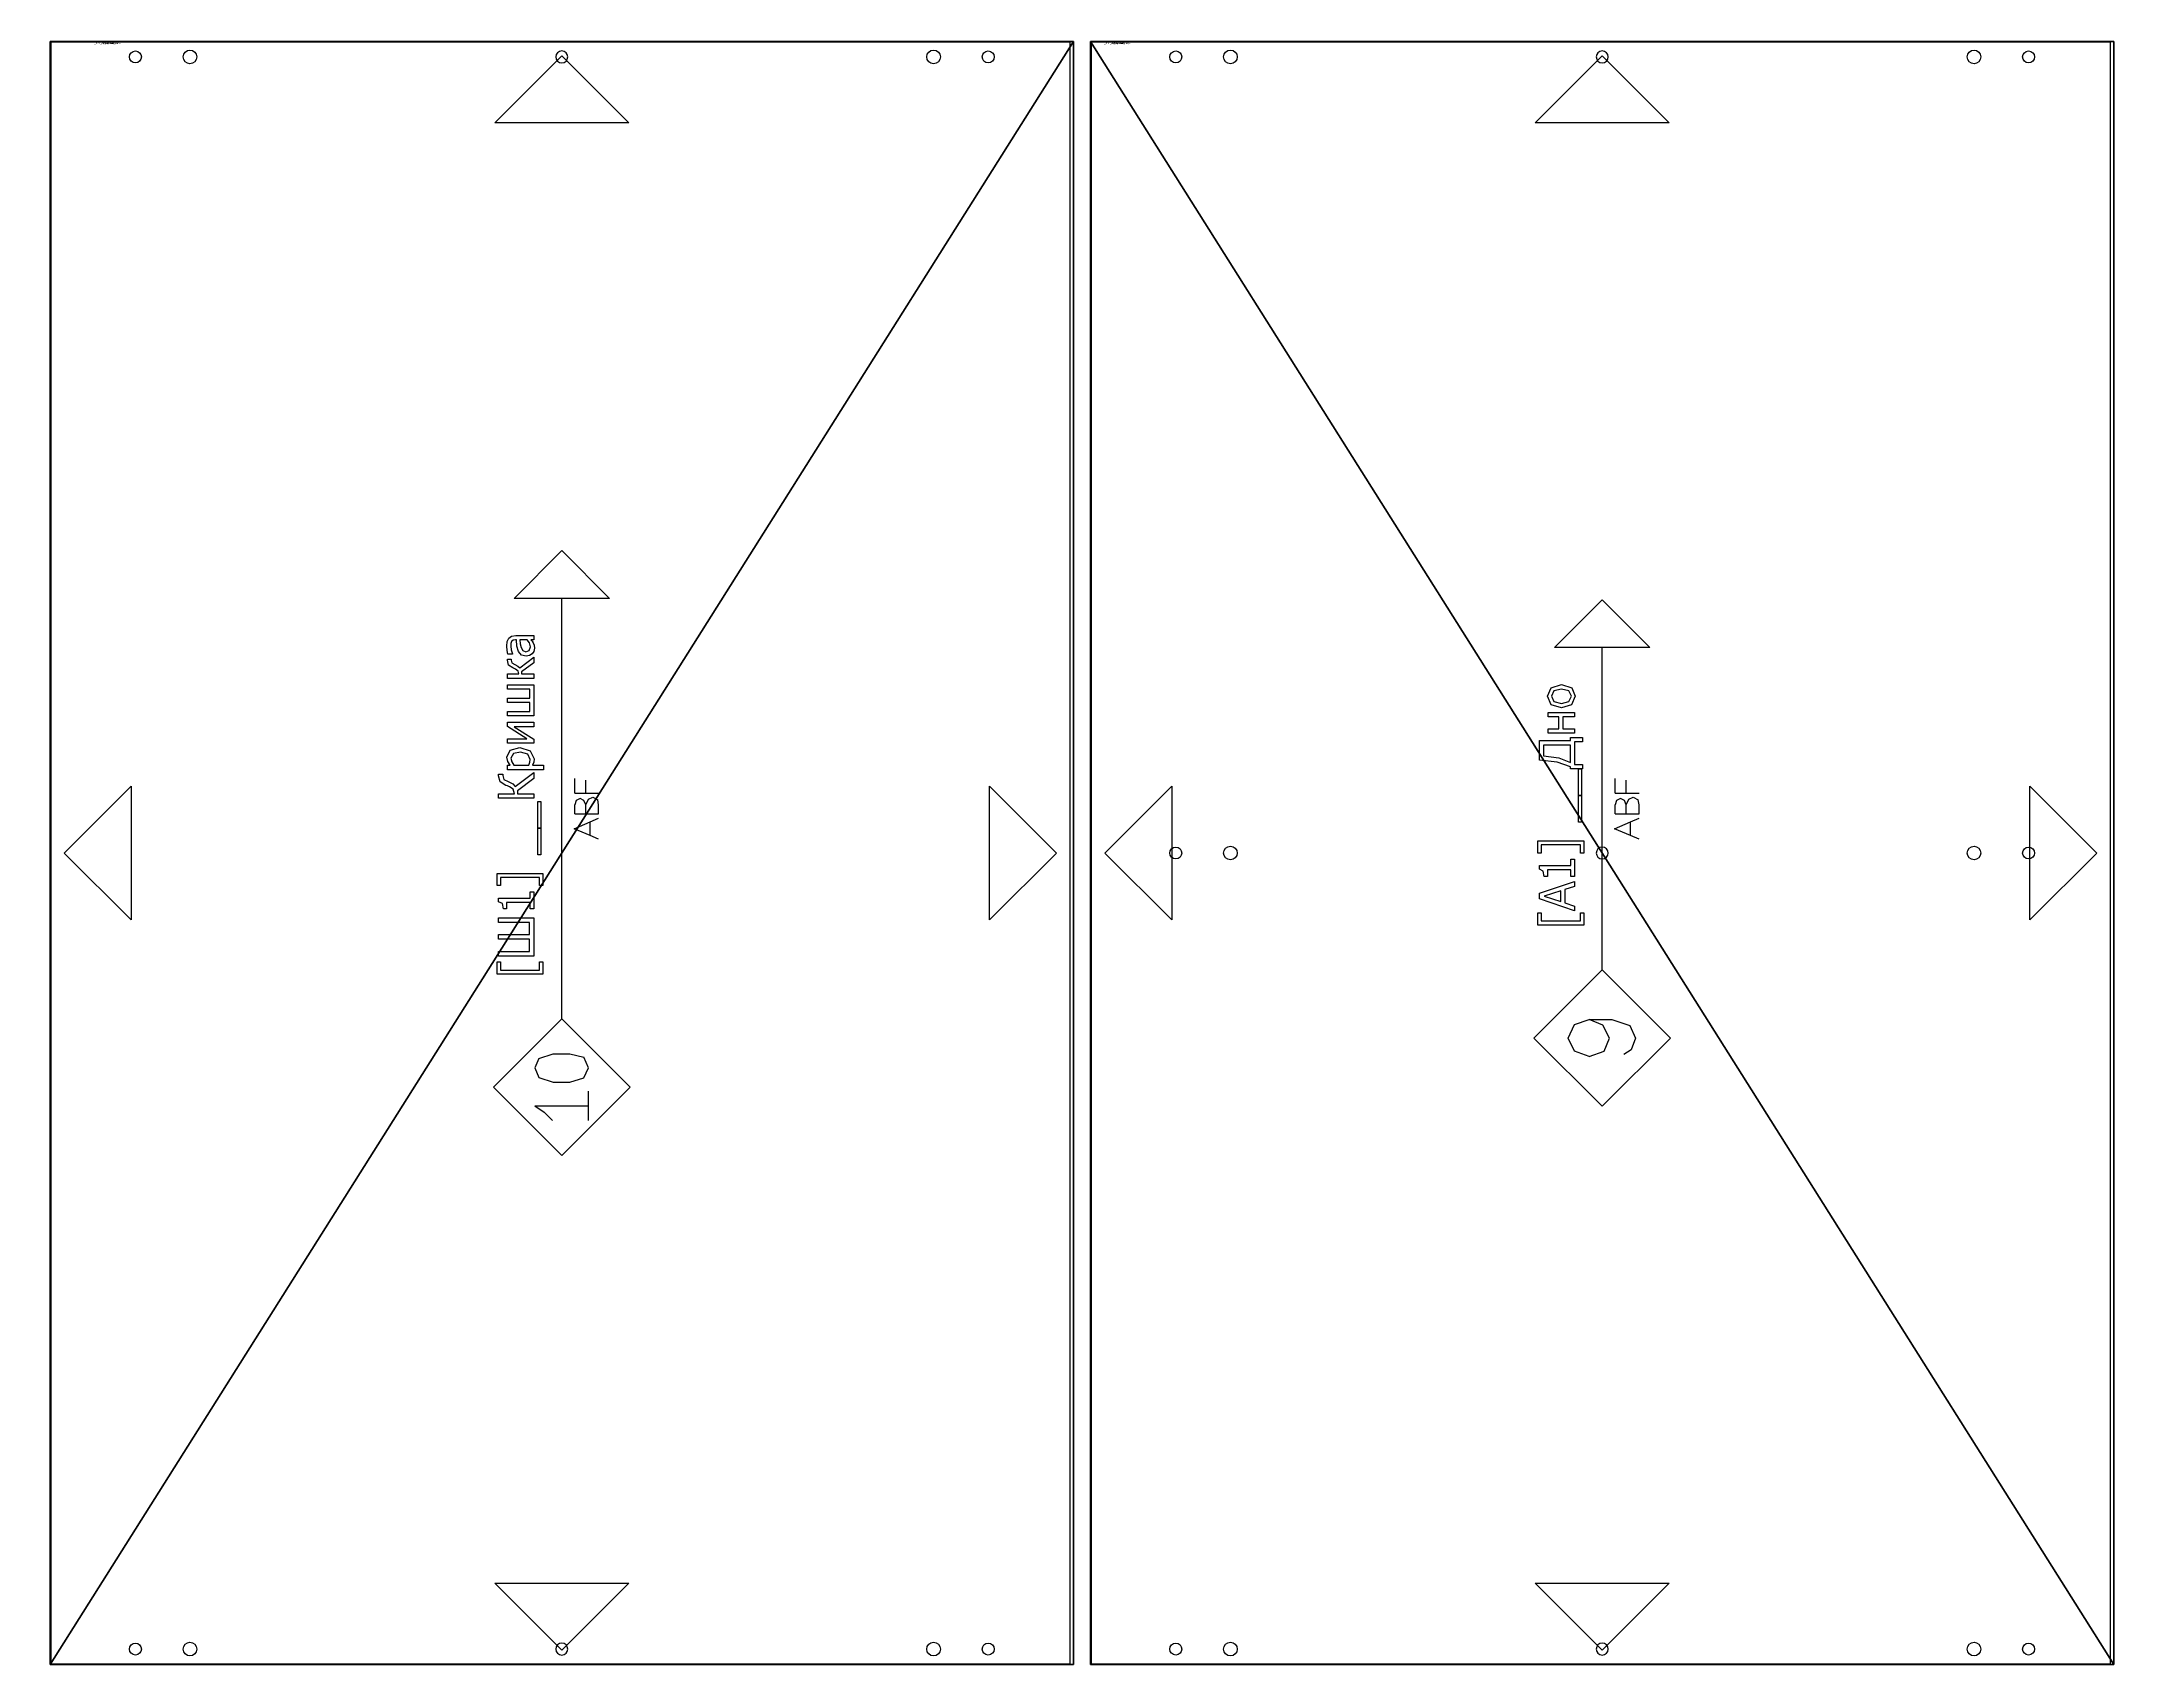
# Model space of a CAD drawing. Header units: millimetres. Extents: x -51759 to 2111, y -2740 to 2097.
# Drawn here: x -11715 to -10495, y 0 to 952 of the extents above; entities that cross this region are included whole.
import ezdxf

# ---------------------------------------------------------------- set-up
doc = ezdxf.new("R2010")
doc.units = ezdxf.units.MM
doc.header["$LTSCALE"] = 25.4
doc.layers.get('0').update_dxf_attribs({"true_color": 0xffffff})
for name, color, linetype, true_color in [('ABF_cuttingLines', 134, 'Continuous', 0x009987), ('ABF_edgeBanding', 252, 'Continuous', 0x777799), ('ABF_Label', 190, 'Continuous', 0x9900ff), ('D7-DEPTHF-$44817', 134, 'Continuous', 0x009987), ('D8-DEPTH12-$38878', 252, 'Continuous', 0x777799)]:
    doc.layers.add(name, color=color, linetype=linetype, true_color=true_color)

# ---------------------------------------------------------------- blocks, each defined once
blk = doc.blocks.new('Group301#1')
at = {"layer": 'D7-DEPTHF-$44817', "color": 0}
blk.add_circle((0, -9), 3.5, dxfattribs=at)
at = {"layer": 'D8-DEPTH12-$38878', "color": 0}
blk.add_circle((-32, -9), 4, dxfattribs=at)
blk = doc.blocks.new('Group305#1')
at = {"layer": 'D7-DEPTHF-$44817', "color": 0}
blk.add_circle((0, -9), 3.5, dxfattribs=at)
at = {"layer": 'D8-DEPTH12-$38878', "color": 0}
blk.add_circle((32, -9), 4, dxfattribs=at)
blk = doc.blocks.new('Group312#1')
at = {"layer": 'D7-DEPTHF-$44817', "color": 0, "extrusion": (0, -4.99939e-16, -1)}
blk.add_circle((0, -9, 18), 3.5, dxfattribs=at)
blk = doc.blocks.new('Group319#1')
at = {"layer": 'D7-DEPTHF-$44817', "color": 0}
blk.add_circle((0, 9), 3.5, dxfattribs=at)
at = {"layer": 'D8-DEPTH12-$38878', "color": 0}
blk.add_circle((-32, 9), 4, dxfattribs=at)
blk = doc.blocks.new('Group323#1')
at = {"layer": 'D7-DEPTHF-$44817', "color": 0}
blk.add_circle((0, 9), 3.5, dxfattribs=at)
at = {"layer": 'D8-DEPTH12-$38878', "color": 0}
blk.add_circle((32, 9), 4, dxfattribs=at)
blk = doc.blocks.new('Group330#1')
at = {"layer": 'D7-DEPTHF-$44817', "color": 0, "extrusion": (0, -4.99939e-16, -1)}
blk.add_circle((0, 9, 18), 3.5, dxfattribs=at)
blk = doc.blocks.new('Group355#1')
at = {"layer": 'D7-DEPTHF-$44817', "color": 0}
blk.add_circle((0, -9), 3.5, dxfattribs=at)
at = {"layer": 'D8-DEPTH12-$38878', "color": 0}
blk.add_circle((-32, -9), 4, dxfattribs=at)
blk = doc.blocks.new('Group359#1')
at = {"layer": 'D7-DEPTHF-$44817', "color": 0}
blk.add_circle((0, -9), 3.5, dxfattribs=at)
at = {"layer": 'D8-DEPTH12-$38878', "color": 0}
blk.add_circle((32, -9), 4, dxfattribs=at)
blk = doc.blocks.new('Group366#1')
at = {"layer": 'D7-DEPTHF-$44817', "color": 0, "extrusion": (0, -4.99939e-16, -1)}
blk.add_circle((0, -9, 18), 3.5, dxfattribs=at)
blk = doc.blocks.new('Group618#1')
at = {"layer": 'ABF_Label', "color": 0}
for p, q in [((-26.85, 6.86), (-26.85, 23.92)), ((-26.85, 23.92), (-22.29, 23.92)), ((-22.29, 23.92), (-22.29, 22.67)), ((-21.52, 10.29), (-17.12, 23.33)), ((-17.12, 23.33), (-14.99, 23.33)), ((-14.99, 23.33), (-10.59, 10.29)), ((-6.72, 21.94), (-6.01, 23.38)), ((-6.01, 23.38), (-4.65, 23.38)), ((-4.65, 23.38), (-4.65, 11.62)), ((-0.03, 22.67), (-0.03, 23.92)), ((-0.03, 23.92), (4.53, 23.92)), ((4.53, 23.92), (4.53, 6.86)), ((33.87, 16.72), (34.57, 23.33)), ((34.57, 23.33), (41.85, 23.33)), ((41.85, 23.33), (41.85, 11.83)), ((-22.29, 22.67), (-25.31, 22.67)), ((-25.31, 22.67), (-25.31, 8.11)), ((-16.1, 21.56), (-18.1, 15.42)), ((-14.08, 15.42), (-16.1, 21.56)), ((-8.7, 21.55), (-6.72, 21.94)), ((-8.7, 20.36), (-8.7, 21.55)), ((-6.33, 20.36), (-8.7, 20.36)), ((-6.33, 11.62), (-6.33, 20.36)), ((3, 22.67), (-0.03, 22.67)), ((3, 8.11), (3, 22.67)), ((32.04, 11.83), (33.87, 16.72)), ((35.41, 16.09), (33.71, 11.83)), ((36.2, 21.83), (35.41, 16.09)), ((40.11, 21.83), (36.2, 21.83)), ((40.11, 11.83), (40.11, 21.83)), ((44.63, 10.29), (44.63, 20.07)), ((44.63, 20.07), (46.27, 20.07)), ((46.27, 20.07), (46.27, 16.12)), ((46.27, 16.12), (50.7, 16.12)), ((50.7, 16.12), (50.7, 20.07)), ((50.7, 20.07), (52.35, 20.07)), ((52.35, 20.07), (52.35, 10.29)), ((54.03, 15.18), (55.24, 18.99)), ((55.24, 18.99), (58.41, 20.35)), ((56.43, 18), (55.73, 15.18)), ((58.41, 18.93), (56.43, 18)), ((58.41, 20.35), (61.58, 18.99)), ((60.38, 18), (58.41, 18.93)), ((61.07, 15.18), (60.38, 18)), ((61.58, 18.99), (62.77, 15.18)), ((-75.84, 4.8), (-73.84, 10.35)), ((-73.84, 10.35), (-68.99, 12.66)), ((-68.99, 12.66), (-63.87, 10.35)), ((-63.87, 10.35), (-62.03, 4.8)), ((-25.31, 8.11), (-22.29, 8.11)), ((-22.29, 8.11), (-22.29, 6.86)), ((-19.77, 10.29), (-21.52, 10.29)), ((-18.59, 13.93), (-19.77, 10.29)), ((-13.6, 13.93), (-18.59, 13.93)), ((-18.1, 15.42), (-14.08, 15.42)), ((-12.42, 10.29), (-13.6, 13.93)), ((-10.59, 10.29), (-12.42, 10.29)), ((-8.7, 10.29), (-8.7, 11.62)), ((-8.7, 11.62), (-6.33, 11.62)), ((-2.34, 10.29), (-8.7, 10.29)), ((-4.65, 11.62), (-2.34, 11.62)), ((-2.34, 11.62), (-2.34, 10.29)), ((-0.03, 6.86), (-0.03, 8.11)), ((-0.03, 8.11), (3, 8.11)), ((11.45, 7.66), (11.45, 8.8)), ((11.45, 8.8), (21.24, 8.8)), ((21.24, 8.8), (21.52, 8.8)), ((21.24, 7.66), (21.24, 8.8)), ((21.24, 8.8), (31.31, 8.8)), ((21.52, 8.8), (21.52, 7.66)), ((31.31, 8.8), (31.31, 7.66)), ((31.33, 7.34), (31.33, 11.83)), ((31.33, 11.83), (32.04, 11.83)), ((41.44, 10.33), (32.98, 10.33)), ((32.98, 10.33), (32.98, 7.34)), ((33.71, 11.83), (40.11, 11.83)), ((41.44, 7.34), (41.44, 10.33)), ((41.85, 11.83), (43.08, 11.83)), ((43.08, 11.83), (43.08, 7.34)), ((46.27, 10.29), (44.63, 10.29)), ((50.7, 14.7), (46.27, 14.7)), ((46.27, 14.7), (46.27, 10.29)), ((50.7, 10.29), (50.7, 14.7)), ((52.35, 10.29), (50.7, 10.29)), ((55.2, 11.41), (54.03, 15.18)), ((58.41, 10.02), (55.2, 11.41)), ((55.73, 15.18), (56.43, 12.39)), ((56.43, 12.39), (58.41, 11.44)), ((58.41, 11.44), (60.38, 12.37)), ((61.58, 11.36), (58.41, 10.02)), ((60.38, 12.37), (61.07, 15.18)), ((62.77, 15.18), (61.58, 11.36)), ((-75.84, 4.8), (-73.78, -0.74)), ((-64.19, -0.2), (-62.03, 4.8)), ((-62.03, 4.8), (-62.03, -3.63)), ((-43.54, 0), (76.56, 0)), ((-22.29, 6.86), (-26.85, 6.86)), ((4.53, 6.86), (-0.03, 6.86)), ((21.24, 7.66), (11.45, 7.66)), ((21.52, 7.66), (21.24, 7.66)), ((31.31, 7.66), (21.24, 7.66)), ((32.98, 7.34), (31.33, 7.34)), ((43.08, 7.34), (41.44, 7.34)), ((-73.78, -0.74), (-68.99, -2.67)), ((-68.99, -2.67), (-64.19, -0.2)), ((-62.03, -3.63), (-64.27, -10.29)), ((6.49, -10.57), (8.95, -4.58)), ((8.95, -4.58), (11.61, -10.57)), ((14.53, -4.88), (17.96, -4.88)), ((14.53, -4.88), (14.53, -8.98)), ((19.51, -5.38), (17.96, -4.88)), ((20.29, -6.84), (19.51, -5.38)), ((19.55, -8.25), (20.29, -6.84)), ((22.27, -4.79), (22.27, -8.97)), ((22.27, -4.79), (27.81, -4.79)), ((-73.28, -10.76), (-75.01, -8.07)), ((-68.99, -12.45), (-73.28, -10.76)), ((-64.27, -10.29), (-68.99, -12.45)), ((5.21, -13.72), (6.49, -10.57)), ((6.49, -10.57), (11.61, -10.57)), ((11.61, -10.57), (13.01, -13.72)), ((14.53, -8.98), (14.53, -13.72)), ((14.53, -8.98), (17.96, -8.98)), ((14.53, -13.72), (17.96, -13.72)), ((17.96, -8.98), (19.55, -8.25)), ((17.96, -8.98), (20.04, -9.9)), ((17.96, -13.72), (19.76, -13.36)), ((20.74, -11.59), (19.76, -13.36)), ((20.04, -9.9), (20.74, -11.59)), ((22.27, -8.97), (27.09, -8.97)), ((22.27, -8.97), (22.27, -13.72))]:
    blk.add_line(p, q, dxfattribs=at)
for points in [[(-43.54, 0, 0), (-68.94, -25.4, 0), (-94.34, 0, 0), (-68.94, 25.4, 0), (-43.54, 0, 0)], [(76.56, 17.78, 0), (94.34, 0, 0), (76.56, -17.78, 0), (76.56, 17.78, 0)]]:
    blk.add_polyline3d(points, close=True, dxfattribs=at)
blk = doc.blocks.new('Group707#1')
at = {"layer": 'ABF_cuttingLines', "color": 0}
blk.add_polyline3d([(-38, -1.1, 0), (-38, 950.1, 0), (-635.6, 950.1, 0), (-635.6, -1.1, 0), (-38, -1.1, 0)], close=True, dxfattribs=at)
blk = doc.blocks.new('Group708#1')
at = {"layer": 'ABF_edgeBanding', "color": 0}
for points in [[(-336, 942.2, 0), (-296.7, 902.9, 0), (-375.3, 902.9, 0), (-336, 942.2, 0)], [(-627.7, 474.5, 0), (-588.4, 513.8, 0), (-588.4, 435.2, 0), (-627.7, 474.5, 0)], [(-45.9, 474.5, 0), (-85.2, 435.2, 0), (-85.2, 513.8, 0), (-45.9, 474.5, 0)], [(-336, 6.8, 0), (-375.3, 46.1, 0), (-296.7, 46.1, 0), (-336, 6.8, 0)]]:
    blk.add_polyline3d(points, close=True, dxfattribs=at)
blk = doc.blocks.new('_____#350')
at = {"color": 0}
for p, q in [((-636, 950.5), (-636, -1.5)), ((-36, 950.5), (-636, 950.5)), ((-36, 950.5, 18), (-636, 950.5, 18)), ((-636, 950.5, 18), (-636, -1.5, 18)), ((-36, 950.5), (-636, 950.5)), ((-636, 950.5), (-636, 950.5, 18)), ((-36, 950.5, 18), (-636, 950.5, 18)), ((-636, 950.5), (-636, -1.5)), ((-636, 950.5, 18), (-636, -1.5, 18)), ((-636, 950.5), (-636, 950.5, 18)), ((-36, -1.5), (-36, 950.5)), ((-36, -1.5, 18), (-36, 950.5, 18)), ((-36, -1.5), (-36, 950.5)), ((-36, 950.5), (-36, 950.5, 18)), ((-36, -1.5, 18), (-36, 950.5, 18)), ((-36, 950.5), (-36, 950.5, 18)), ((-636, -1.5), (-36, -1.5)), ((-636, -1.5, 18), (-36, -1.5, 18)), ((-636, -1.5), (-36, -1.5)), ((-636, -1.5, 18), (-36, -1.5, 18)), ((-636, -1.5), (-636, -1.5, 18)), ((-636, -1.5), (-636, -1.5, 18)), ((-36, -1.5), (-36, -1.5, 18)), ((-36, -1.5), (-36, -1.5, 18))]:
    blk.add_line(p, q, dxfattribs=at)
ref = blk.add_blockref('Group323#1', (-586, 932.5, 18), dxfattribs=at)
ref.add_attrib('Skp_GroupInstanceName', '_ABF_minifixPlasticBase', (0, 0), dxfattribs={"height": 1})
ref = blk.add_blockref('Group330#1', (-336, 932.5, 18), dxfattribs=at)
ref.add_attrib('Skp_GroupInstanceName', '_ABF_screwInside', (0, 0), dxfattribs={"height": 1})
ref = blk.add_blockref('Group319#1', (-86, 932.5, 18), dxfattribs=at)
ref.add_attrib('Skp_GroupInstanceName', '_ABF_minifixPlasticBase', (0, 0), dxfattribs={"height": 1})
ref = blk.add_blockref('Group359#1', (-586, 483.5, 18), dxfattribs=at)
ref.add_attrib('Skp_GroupInstanceName', '_ABF_minifixPlasticBase', (0, 0), dxfattribs={"height": 1})
ref = blk.add_blockref('Group366#1', (-336, 483.5, 18), dxfattribs=at)
ref.add_attrib('Skp_GroupInstanceName', '_ABF_screwInside', (0, 0), dxfattribs={"height": 1})
ref = blk.add_blockref('Group355#1', (-86, 483.5, 18), dxfattribs=at)
ref.add_attrib('Skp_GroupInstanceName', '_ABF_minifixPlasticBase', (0, 0), dxfattribs={"height": 1})
ref = blk.add_blockref('Group305#1', (-586, 16.5, 18), dxfattribs=at)
ref.add_attrib('Skp_GroupInstanceName', '_ABF_minifixPlasticBase', (0, 0), dxfattribs={"height": 1})
ref = blk.add_blockref('Group312#1', (-336, 16.5, 18), dxfattribs=at)
ref.add_attrib('Skp_GroupInstanceName', '_ABF_screwInside', (0, 0), dxfattribs={"height": 1})
ref = blk.add_blockref('Group301#1', (-86, 16.5, 18), dxfattribs=at)
ref.add_attrib('Skp_GroupInstanceName', '_ABF_minifixPlasticBase', (0, 0), dxfattribs={"height": 1})
at = {"layer": 'ABF_cuttingLines', "color": 0}
ref = blk.add_blockref('Group707#1', (0, 0, 18), dxfattribs=at)
ref.add_attrib('Skp_GroupInstanceName', '_ABF_cuttingLines', (0, 0), dxfattribs={"layer": '0', "height": 1})
at = {"layer": 'ABF_edgeBanding', "color": 0}
ref = blk.add_blockref('Group708#1', (0, 0, 18), dxfattribs=at)
ref.add_attrib('Skp_GroupInstanceName', '_ABF_edgeBanding', (0, 0), dxfattribs={"layer": '0', "height": 1})
at = {"layer": 'ABF_Label', "color": 0}
ref = blk.add_blockref('Group618#1', (-336, 474.5, 18), dxfattribs=dict(at, xscale=1.574803149606299, yscale=1.574803149606299, rotation=90))
ref.add_attrib('Skp_GroupInstanceName', '_ABF_Label', (0, 0), dxfattribs={"layer": '0', "height": 1})
at = {"color": 0}
mesh = blk.add_polyface(dxfattribs=at)
corners = [(-636, 950.5), (-36, -1.5), (-636, -1.5), (-36, 950.5)]
mesh.append_faces([[corners[k] for k in face] for face in [(0, 1, 2), (1, 0, 3)]], dxfattribs={"vtx0": -1, "color": 0})
at = {"color": 7, "true_color": 0xffffff}
mesh = blk.add_polyface(dxfattribs=at)
corners = [(-36, -1.5, 18), (-636, 950.5, 18), (-636, -1.5, 18), (-36, 950.5, 18)]
mesh.append_faces([[corners[k] for k in face] for face in [(0, 1, 2), (1, 0, 3)]], dxfattribs={"vtx0": -1, "color": 7})
at = {"color": 0}
mesh = blk.add_polyface(dxfattribs=at)
corners = [(-636, 950.5, 18), (-36, 950.5), (-636, 950.5), (-36, 950.5, 18)]
mesh.append_faces([[corners[k] for k in face] for face in [(0, 1, 2), (1, 0, 3)]], dxfattribs={"vtx0": -1, "color": 0})
mesh = blk.add_polyface(dxfattribs=at)
corners = [(-636, 950.5, 18), (-636, -1.5), (-636, -1.5, 18), (-636, 950.5)]
mesh.append_faces([[corners[k] for k in face] for face in [(0, 1, 2), (1, 0, 3)]], dxfattribs={"vtx0": -1, "color": 0})
mesh = blk.add_polyface(dxfattribs=at)
corners = [(-36, 950.5), (-36, -1.5, 18), (-36, -1.5), (-36, 950.5, 18)]
mesh.append_faces([[corners[k] for k in face] for face in [(0, 1, 2), (1, 0, 3)]], dxfattribs={"vtx0": -1, "color": 0})
mesh = blk.add_polyface(dxfattribs=at)
corners = [(-36, -1.5, 18), (-636, -1.5), (-36, -1.5), (-636, -1.5, 18)]
mesh.append_faces([[corners[k] for k in face] for face in [(0, 1, 2), (1, 0, 3)]], dxfattribs={"vtx0": -1, "color": 0})
blk = doc.blocks.new('Group509#1')
at = {"layer": 'D7-DEPTHF-$44817', "color": 0}
blk.add_circle((-9, 0), 3.5, dxfattribs=at)
at = {"layer": 'D8-DEPTH12-$38878', "color": 0}
blk.add_circle((-9, -32), 4, dxfattribs=at)
blk = doc.blocks.new('Group513#1')
at = {"layer": 'D7-DEPTHF-$44817', "color": 0}
blk.add_circle((-9, 0), 3.5, dxfattribs=at)
at = {"layer": 'D8-DEPTH12-$38878', "color": 0}
blk.add_circle((-9, 32), 4, dxfattribs=at)
blk = doc.blocks.new('Group545#1')
at = {"layer": 'D7-DEPTHF-$44817', "color": 0}
blk.add_circle((-9, 0), 3.5, dxfattribs=at)
at = {"layer": 'D8-DEPTH12-$38878', "color": 0}
blk.add_circle((-9, -32), 4, dxfattribs=at)
blk = doc.blocks.new('Group549#1')
at = {"layer": 'D7-DEPTHF-$44817', "color": 0}
blk.add_circle((-9, 0), 3.5, dxfattribs=at)
at = {"layer": 'D8-DEPTH12-$38878', "color": 0}
blk.add_circle((-9, 32), 4, dxfattribs=at)
blk = doc.blocks.new('Group556#1')
at = {"layer": 'D7-DEPTHF-$44817', "color": 0, "extrusion": (5.39341e-16, -1.50398e-16, -1)}
blk.add_circle((9, 0, 18), 3.5, dxfattribs=at)
blk = doc.blocks.new('Group410#1')
at = {"layer": 'D7-DEPTHF-$44817', "color": 0, "extrusion": (5.39341e-16, -1.50398e-16, -1)}
blk.add_circle((9, 0, 18), 3.5, dxfattribs=at)
blk = doc.blocks.new('Group621#1')
at = {"layer": 'ABF_Label', "color": 0}
for p, q in [((-45.14, 7.03), (-45.14, 24.09)), ((-45.14, 24.09), (-40.58, 24.09)), ((-40.58, 24.09), (-40.58, 22.84)), ((-38.4, 10.47), (-38.4, 23.51)), ((-38.4, 23.51), (-36.67, 23.51)), ((-36.67, 23.51), (-36.67, 11.97)), ((-32.13, 11.97), (-32.13, 23.51)), ((-32.13, 23.51), (-30.4, 23.51)), ((-30.4, 23.51), (-30.4, 11.97)), ((-25.86, 11.97), (-25.86, 23.51)), ((-25.86, 23.51), (-24.13, 23.51)), ((-24.13, 23.51), (-24.13, 10.47)), ((-18.85, 22.11), (-18.13, 23.55)), ((-18.13, 23.55), (-16.78, 23.55)), ((-16.78, 23.55), (-16.78, 11.8)), ((-12.15, 22.84), (-12.15, 24.09)), ((-12.15, 24.09), (-7.6, 24.09)), ((-7.6, 24.09), (-7.6, 7.03)), ((20.37, 10.47), (20.37, 23.51)), ((20.37, 23.51), (22.1, 23.51)), ((22.1, 23.51), (22.1, 17.63)), ((26.53, 22.94), (28.79, 23.51)), ((28.79, 23.51), (29.33, 23.51)), ((29.33, 23.51), (29.33, 21.96)), ((-40.58, 22.84), (-43.6, 22.84)), ((-43.6, 22.84), (-43.6, 8.29)), ((-20.82, 21.73), (-18.85, 22.11)), ((-20.82, 20.54), (-20.82, 21.73)), ((-18.46, 20.54), (-20.82, 20.54)), ((-18.46, 11.8), (-18.46, 20.54)), ((-9.13, 22.84), (-12.15, 22.84)), ((-9.13, 8.29), (-9.13, 22.84)), ((22.1, 17.63), (23.73, 18.15)), ((23.2, 16.44), (22.1, 16.44)), ((22.1, 16.44), (22.1, 10.47)), ((27.8, 10.47), (23.2, 16.44)), ((23.73, 18.15), (24.7, 19.53)), ((24.7, 19.53), (24.99, 20.28)), ((25.8, 18.27), (24.72, 17.32)), ((24.72, 17.32), (30.01, 10.47)), ((24.99, 20.28), (25.19, 20.88)), ((25.19, 20.88), (26.53, 22.94)), ((26.6, 19.97), (25.8, 18.27)), ((27.39, 21.54), (26.6, 19.97)), ((28.89, 21.96), (27.39, 21.54)), ((29.33, 21.96), (28.89, 21.96)), ((31.04, 6.86), (31.04, 20.25)), ((31.04, 20.25), (32.69, 20.25)), ((32.69, 20.25), (32.69, 19.23)), ((32.69, 19.23), (34.05, 20.15)), ((33.93, 18.64), (32.69, 17.84)), ((32.69, 17.84), (32.69, 12.3)), ((35.28, 18.95), (33.93, 18.64)), ((34.05, 20.15), (35.69, 20.52)), ((37.02, 18.03), (35.28, 18.95)), ((35.69, 20.52), (38.31, 19.19)), ((37.55, 15.43), (37.02, 18.03)), ((39.25, 15.62), (38.08, 11.72)), ((38.31, 19.19), (39.25, 15.62)), ((40.96, 10.47), (40.96, 20.25)), ((40.96, 20.25), (42.59, 20.25)), ((47.06, 17.76), (42.45, 10.47)), ((42.59, 20.25), (42.59, 13.07)), ((42.59, 13.07), (47.14, 20.25)), ((47.06, 10.47), (47.06, 17.76)), ((47.14, 20.25), (48.68, 20.25)), ((48.68, 20.25), (48.68, 10.47)), ((51.07, 10.47), (51.07, 20.25)), ((51.07, 20.25), (52.71, 20.25)), ((52.71, 20.25), (52.71, 11.86)), ((56.03, 11.86), (56.03, 20.25)), ((56.03, 20.25), (57.68, 20.25)), ((57.68, 20.25), (57.68, 11.86)), ((61, 11.86), (61, 20.25)), ((61, 20.25), (62.65, 20.25)), ((62.65, 20.25), (62.65, 10.47)), ((65.03, 10.47), (65.03, 20.25)), ((65.03, 20.25), (66.68, 20.25)), ((66.68, 20.25), (66.68, 15.99)), ((66.68, 15.99), (67.77, 16.26)), ((67.77, 16.26), (68.53, 17.26)), ((68.53, 17.26), (68.75, 17.77)), ((68.75, 17.77), (68.93, 18.28)), ((69.65, 16.32), (68.92, 15.67)), ((68.92, 15.67), (72.9, 10.47)), ((68.93, 18.28), (70, 19.8)), ((70.23, 17.51), (69.65, 16.32)), ((70, 19.8), (71.78, 20.25)), ((70.81, 18.55), (70.23, 17.51)), ((71.85, 18.83), (70.81, 18.55)), ((71.78, 20.25), (72.23, 20.25)), ((72.23, 18.83), (71.85, 18.83)), ((72.23, 20.25), (72.23, 18.83)), ((73.71, 15.03), (75.07, 16.17)), ((74.08, 20.04), (75.38, 20.33)), ((74.08, 18.37), (74.08, 20.04)), ((74.17, 18.37), (74.08, 18.37)), ((75.71, 18.86), (74.17, 18.37)), ((75.07, 16.17), (77.01, 16.69)), ((75.38, 20.33), (77.06, 20.49)), ((77.05, 19.03), (75.71, 18.86)), ((77.01, 16.69), (79.43, 16.9)), ((77.99, 18.97), (77.05, 19.03)), ((77.06, 20.49), (78.76, 20.33)), ((79.43, 15.59), (77.94, 15.45)), ((78.76, 18.7), (77.99, 18.97)), ((78.76, 20.33), (80.01, 19.76)), ((79.25, 18.15), (78.76, 18.7)), ((79.43, 17.22), (79.25, 18.15)), ((79.43, 16.9), (79.43, 17.22)), ((79.43, 12.88), (79.43, 15.59)), ((80.01, 19.76), (80.8, 18.72)), ((80.8, 18.72), (81.07, 17.16)), ((81.07, 17.16), (81.07, 10.47)), ((-94.2, 10.06), (-96.52, 6.56)), ((-94.2, 10.06), (-94.2, -9.89)), ((-83.64, 8.56), (-85.41, 3.21)), ((-80.09, 10.06), (-83.64, 8.56)), ((-76.55, 8.56), (-80.09, 10.06)), ((-76.55, 8.56), (-74.79, 3.21)), ((-43.6, 8.29), (-40.58, 8.29)), ((-40.58, 8.29), (-40.58, 7.03)), ((-24.13, 10.47), (-38.4, 10.47)), ((-36.67, 11.97), (-32.13, 11.97)), ((-30.4, 11.97), (-25.86, 11.97)), ((-20.82, 10.47), (-20.82, 11.8)), ((-20.82, 11.8), (-18.46, 11.8)), ((-14.46, 10.47), (-20.82, 10.47)), ((-16.78, 11.8), (-14.46, 11.8)), ((-14.46, 11.8), (-14.46, 10.47)), ((-12.15, 7.03), (-12.15, 8.29)), ((-12.15, 8.29), (-9.13, 8.29)), ((-0.68, 7.84), (-0.68, 8.98)), ((-0.68, 8.98), (9.11, 8.98)), ((9.11, 7.84), (-0.68, 7.84)), ((9.11, 8.98), (9.39, 8.98)), ((9.11, 7.84), (9.11, 8.98)), ((9.11, 8.98), (19.19, 8.98)), ((9.39, 7.84), (9.11, 7.84)), ((19.19, 7.84), (9.11, 7.84)), ((9.39, 8.98), (9.39, 7.84)), ((19.19, 8.98), (19.19, 7.84)), ((22.1, 10.47), (20.37, 10.47)), ((30.01, 10.47), (27.8, 10.47)), ((32.69, 12.3), (33.8, 11.87)), ((33.84, 10.44), (32.69, 10.96)), ((32.69, 10.96), (32.69, 6.86)), ((33.8, 11.87), (34.85, 11.75)), ((35.13, 10.27), (33.84, 10.44)), ((34.85, 11.75), (36.84, 12.69)), ((38.08, 11.72), (35.13, 10.27)), ((36.84, 12.69), (37.55, 15.43)), ((42.45, 10.47), (40.96, 10.47)), ((48.68, 10.47), (47.06, 10.47)), ((62.65, 10.47), (51.07, 10.47)), ((52.71, 11.86), (56.03, 11.86)), ((57.68, 11.86), (61, 11.86)), ((66.68, 10.47), (65.03, 10.47)), ((67.5, 14.98), (66.68, 14.98)), ((66.68, 14.98), (66.68, 10.47)), ((70.85, 10.47), (67.5, 14.98)), ((72.9, 10.47), (70.85, 10.47)), ((73.28, 13.3), (73.71, 15.03)), ((73.52, 12.06), (73.28, 13.3)), ((74.15, 11.06), (73.52, 12.06)), ((75.1, 10.42), (74.15, 11.06)), ((75.41, 14.57), (74.98, 13.41)), ((74.98, 13.41), (75.45, 12.14)), ((76.25, 10.2), (75.1, 10.42)), ((76.49, 15.19), (75.41, 14.57)), ((75.45, 12.14), (76.84, 11.71)), ((77.39, 10.32), (76.25, 10.2)), ((77.94, 15.45), (76.49, 15.19)), ((76.84, 11.71), (78.25, 12.05)), ((78.24, 10.67), (77.39, 10.32)), ((78.89, 11.09), (78.24, 10.67)), ((78.25, 12.05), (79.43, 12.88)), ((79.43, 11.51), (78.89, 11.09)), ((79.43, 10.47), (79.43, 11.51)), ((81.07, 10.47), (79.43, 10.47)), ((-96.52, 6.56), (-99.68, 3.5)), ((-85.41, 3.21), (-85.41, -3.01)), ((-74.79, 3.21), (-74.79, -3.01)), ((-61.83, 0), (94.85, 0)), ((-40.58, 7.03), (-45.14, 7.03)), ((-7.6, 7.03), (-12.15, 7.03)), ((32.69, 6.86), (31.04, 6.86)), ((-85.41, -3.01), (-83.79, -8.26)), ((-74.79, -3.01), (-76.11, -8.25)), ((6.49, -10.57), (8.95, -4.58)), ((8.95, -4.58), (11.61, -10.57)), ((14.53, -4.88), (17.96, -4.88)), ((14.53, -4.88), (14.53, -8.98)), ((19.51, -5.38), (17.96, -4.88)), ((20.29, -6.84), (19.51, -5.38)), ((19.55, -8.25), (20.29, -6.84)), ((22.27, -4.79), (22.27, -8.97)), ((22.27, -4.79), (27.81, -4.79)), ((-99.68, -9.89), (-94.2, -9.89)), ((-94.2, -9.89), (-88.7, -9.89)), ((-83.79, -8.26), (-80.05, -9.89)), ((-80.05, -9.89), (-76.11, -8.25)), ((5.21, -13.72), (6.49, -10.57)), ((6.49, -10.57), (11.61, -10.57)), ((11.61, -10.57), (13.01, -13.72)), ((14.53, -8.98), (14.53, -13.72)), ((14.53, -8.98), (17.96, -8.98)), ((14.53, -13.72), (17.96, -13.72)), ((17.96, -8.98), (19.55, -8.25)), ((17.96, -8.98), (20.04, -9.9)), ((17.96, -13.72), (19.76, -13.36)), ((20.74, -11.59), (19.76, -13.36)), ((20.04, -9.9), (20.74, -11.59)), ((22.27, -8.97), (27.09, -8.97)), ((22.27, -8.97), (22.27, -13.72))]:
    blk.add_line(p, q, dxfattribs=at)
for points in [[(-61.83, 0, 0), (-87.23, -25.4, 0), (-112.63, 0, 0), (-87.23, 25.4, 0), (-61.83, 0, 0)], [(94.85, 17.78, 0), (112.63, 0, 0), (94.85, -17.78, 0), (94.85, 17.78, 0)]]:
    blk.add_polyline3d(points, close=True, dxfattribs=at)
blk = doc.blocks.new('Group709#1')
at = {"layer": 'ABF_cuttingLines', "color": 0}
blk.add_polyline3d([(-617.6, -950.1, 0), (-20, -950.1, 0), (-20, 1.1, 0), (-617.6, 1.1, 0), (-617.6, -950.1, 0)], close=True, dxfattribs=at)
blk = doc.blocks.new('Group710#1')
at = {"layer": 'ABF_edgeBanding', "color": 0}
for points in [[(-318, -6.8, 0), (-278.7, -46.1, 0), (-357.3, -46.1, 0), (-318, -6.8, 0)], [(-609.7, -474.5, 0), (-570.4, -435.2, 0), (-570.4, -513.8, 0), (-609.7, -474.5, 0)], [(-27.9, -474.5, 0), (-67.2, -513.8, 0), (-67.2, -435.2, 0), (-27.9, -474.5, 0)], [(-318, -942.2, 0), (-357.3, -902.9, 0), (-278.7, -902.9, 0), (-318, -942.2, 0)]]:
    blk.add_polyline3d(points, close=True, dxfattribs=at)
blk = doc.blocks.new('___#17')
at = {"color": 0}
for p, q in [((-618, 1.5), (-618, -950.5)), ((-18, 1.5), (-618, 1.5)), ((-618, 1.5, 18), (-618, -950.5, 18)), ((-18, 1.5, 18), (-618, 1.5, 18)), ((-618, 1.5), (-618, -950.5)), ((-618, 1.5, 18), (-618, -950.5, 18)), ((-618, 1.5), (-618, 1.5, 18)), ((-18, 1.5), (-618, 1.5)), ((-618, 1.5), (-618, 1.5, 18)), ((-18, 1.5, 18), (-618, 1.5, 18)), ((-18, -950.5), (-18, 1.5)), ((-18, -950.5, 18), (-18, 1.5, 18)), ((-18, -950.5), (-18, 1.5)), ((-18, 1.5), (-18, 1.5, 18)), ((-18, -950.5, 18), (-18, 1.5, 18)), ((-18, 1.5), (-18, 1.5, 18)), ((-618, -950.5), (-18, -950.5)), ((-618, -950.5, 18), (-18, -950.5, 18)), ((-618, -950.5), (-618, -950.5, 18)), ((-618, -950.5), (-18, -950.5)), ((-618, -950.5, 18), (-18, -950.5, 18)), ((-618, -950.5), (-618, -950.5, 18)), ((-18, -950.5), (-18, -950.5, 18)), ((-18, -950.5), (-18, -950.5, 18))]:
    blk.add_line(p, q, dxfattribs=at)
ref = blk.add_blockref('Group513#1', (-568, -16.5, 18), dxfattribs=dict(at, rotation=270))
ref.add_attrib('Skp_GroupInstanceName', '_ABF_minifixPlasticBase', (0, 0), dxfattribs={"height": 1})
ref = blk.add_blockref('Group549#1', (-568, -950.5, 18), dxfattribs=dict(at, rotation=270))
ref.add_attrib('Skp_GroupInstanceName', '_ABF_minifixPlasticBase', (0, 0), dxfattribs={"height": 1})
ref = blk.add_blockref('Group556#1', (-318, -950.5, 18), dxfattribs=dict(at, rotation=270))
ref.add_attrib('Skp_GroupInstanceName', '_ABF_screwInside', (0, 0), dxfattribs={"height": 1})
ref = blk.add_blockref('Group410#1', (-318, -16.5, 18), dxfattribs=dict(at, rotation=270))
ref.add_attrib('Skp_GroupInstanceName', '_ABF_screwInside', (0, 0), dxfattribs={"height": 1})
ref = blk.add_blockref('Group509#1', (-68, -16.5, 18), dxfattribs=dict(at, rotation=270))
ref.add_attrib('Skp_GroupInstanceName', '_ABF_minifixPlasticBase', (0, 0), dxfattribs={"height": 1})
ref = blk.add_blockref('Group545#1', (-68, -950.5, 18), dxfattribs=dict(at, rotation=270))
ref.add_attrib('Skp_GroupInstanceName', '_ABF_minifixPlasticBase', (0, 0), dxfattribs={"height": 1})
at = {"layer": 'ABF_cuttingLines', "color": 0}
ref = blk.add_blockref('Group709#1', (0, 0, 18), dxfattribs=at)
ref.add_attrib('Skp_GroupInstanceName', '_ABF_cuttingLines', (0, 0), dxfattribs={"layer": '0', "height": 1})
at = {"layer": 'ABF_edgeBanding', "color": 0}
ref = blk.add_blockref('Group710#1', (0, 0, 18), dxfattribs=at)
ref.add_attrib('Skp_GroupInstanceName', '_ABF_edgeBanding', (0, 0), dxfattribs={"layer": '0', "height": 1})
at = {"layer": 'ABF_Label', "color": 0}
ref = blk.add_blockref('Group621#1', (-318, -474.5, 18), dxfattribs=dict(at, xscale=1.574803149606299, yscale=1.574803149606299, rotation=90))
ref.add_attrib('Skp_GroupInstanceName', '_ABF_Label', (0, 0), dxfattribs={"layer": '0', "height": 1})
at = {"color": 0}
mesh = blk.add_polyface(dxfattribs=at)
corners = [(-18, 1.5), (-618, -950.5), (-618, 1.5), (-18, -950.5)]
mesh.append_faces([[corners[k] for k in face] for face in [(0, 1, 2), (1, 0, 3)]], dxfattribs={"vtx0": -1, "color": 0})
at = {"color": 7, "true_color": 0xffffff}
mesh = blk.add_polyface(dxfattribs=at)
corners = [(-618, -950.5, 18), (-18, 1.5, 18), (-618, 1.5, 18), (-18, -950.5, 18)]
mesh.append_faces([[corners[k] for k in face] for face in [(0, 1, 2), (1, 0, 3)]], dxfattribs={"vtx0": -1, "color": 7})
at = {"color": 0}
mesh = blk.add_polyface(dxfattribs=at)
corners = [(-618, 1.5, 18), (-618, -950.5), (-618, -950.5, 18), (-618, 1.5)]
mesh.append_faces([[corners[k] for k in face] for face in [(0, 1, 2), (1, 0, 3)]], dxfattribs={"vtx0": -1, "color": 0})
mesh = blk.add_polyface(dxfattribs=at)
corners = [(-618, 1.5, 18), (-18, 1.5), (-618, 1.5), (-18, 1.5, 18)]
mesh.append_faces([[corners[k] for k in face] for face in [(0, 1, 2), (1, 0, 3)]], dxfattribs={"vtx0": -1, "color": 0})
mesh = blk.add_polyface(dxfattribs=at)
corners = [(-18, 1.5), (-18, -950.5, 18), (-18, -950.5), (-18, 1.5, 18)]
mesh.append_faces([[corners[k] for k in face] for face in [(0, 1, 2), (1, 0, 3)]], dxfattribs={"vtx0": -1, "color": 0})
mesh = blk.add_polyface(dxfattribs=at)
corners = [(-18, -950.5), (-618, -950.5, 18), (-618, -950.5), (-18, -950.5, 18)]
mesh.append_faces([[corners[k] for k in face] for face in [(0, 1, 2), (1, 0, 3)]], dxfattribs={"vtx0": -1, "color": 0})
blk = doc.blocks.new('Group309#1')
at = {"layer": 'D7-DEPTHF-$44817', "color": 0, "extrusion": (0, 0, -1)}
blk.add_circle((0, -9), 3.5, dxfattribs=at)
at = {"layer": 'D8-DEPTH12-$38878', "color": 0, "extrusion": (0, 0, -1)}
blk.add_circle((32, -9), 4, dxfattribs=at)
blk = doc.blocks.new('Group313#1')
at = {"layer": 'D7-DEPTHF-$44817', "color": 0, "extrusion": (0, 0, -1)}
blk.add_circle((0, -9), 3.5, dxfattribs=at)
at = {"layer": 'D8-DEPTH12-$38878', "color": 0, "extrusion": (0, 0, -1)}
blk.add_circle((-32, -9), 4, dxfattribs=at)
blk = doc.blocks.new('Group315#2')
at = {"layer": 'D7-DEPTHF-$44817', "color": 0}
blk.add_circle((0, -9, 18), 3.5, dxfattribs=at)
blk = doc.blocks.new('Group327#1')
at = {"layer": 'D7-DEPTHF-$44817', "color": 0, "extrusion": (0, 0, -1)}
blk.add_circle((0, 9), 3.5, dxfattribs=at)
at = {"layer": 'D8-DEPTH12-$38878', "color": 0, "extrusion": (0, 0, -1)}
blk.add_circle((32, 9), 4, dxfattribs=at)
blk = doc.blocks.new('Group331#1')
at = {"layer": 'D7-DEPTHF-$44817', "color": 0, "extrusion": (0, 0, -1)}
blk.add_circle((0, 9), 3.5, dxfattribs=at)
at = {"layer": 'D8-DEPTH12-$38878', "color": 0, "extrusion": (0, 0, -1)}
blk.add_circle((-32, 9), 4, dxfattribs=at)
blk = doc.blocks.new('Group333#2')
at = {"layer": 'D7-DEPTHF-$44817', "color": 0}
blk.add_circle((0, 9, 18), 3.5, dxfattribs=at)
blk = doc.blocks.new('Group609#1')
at = {"layer": 'ABF_Label', "color": 0}
for p, q in [((-37.59, 7.03), (-37.59, 24.09)), ((-37.59, 24.09), (-33.03, 24.09)), ((-33.03, 24.09), (-33.03, 22.84)), ((-32.26, 10.47), (-27.87, 23.51)), ((-27.87, 23.51), (-25.73, 23.51)), ((-25.73, 23.51), (-21.33, 10.47)), ((-17.46, 22.11), (-16.75, 23.55)), ((-16.75, 23.55), (-15.39, 23.55)), ((-15.39, 23.55), (-15.39, 11.8)), ((-10.77, 22.84), (-10.77, 24.09)), ((-10.77, 24.09), (-6.21, 24.09)), ((-6.21, 24.09), (-6.21, 7.03)), ((21.75, 10.47), (21.75, 23.51)), ((21.75, 23.51), (23.49, 23.51)), ((23.49, 23.51), (23.49, 17.63)), ((27.92, 22.94), (30.18, 23.51)), ((30.18, 23.51), (30.71, 23.51)), ((30.71, 23.51), (30.71, 21.96)), ((-33.03, 22.84), (-36.05, 22.84)), ((-36.05, 22.84), (-36.05, 8.29)), ((-26.84, 21.74), (-28.85, 15.59)), ((-28.85, 15.59), (-24.83, 15.59)), ((-24.83, 15.59), (-26.84, 21.74)), ((-19.44, 21.73), (-17.46, 22.11)), ((-19.44, 20.54), (-19.44, 21.73)), ((-17.07, 20.54), (-19.44, 20.54)), ((-17.07, 11.8), (-17.07, 20.54)), ((-7.75, 22.84), (-10.77, 22.84)), ((-7.75, 8.29), (-7.75, 22.84)), ((23.49, 17.63), (25.11, 18.15)), ((24.58, 16.44), (23.49, 16.44)), ((23.49, 16.44), (23.49, 10.47)), ((29.19, 10.47), (24.58, 16.44)), ((25.11, 18.15), (26.09, 19.53)), ((26.09, 19.53), (26.37, 20.28)), ((27.18, 18.27), (26.11, 17.32)), ((26.11, 17.32), (31.4, 10.47)), ((26.37, 20.28), (26.58, 20.88)), ((26.58, 20.88), (27.92, 22.94)), ((27.99, 19.97), (27.18, 18.27)), ((28.78, 21.54), (27.99, 19.97)), ((30.27, 21.96), (28.78, 21.54)), ((30.71, 21.96), (30.27, 21.96)), ((32.43, 6.86), (32.43, 20.25)), ((32.43, 20.25), (34.08, 20.25)), ((34.08, 20.25), (34.08, 19.23)), ((34.08, 19.23), (35.44, 20.15)), ((35.31, 18.64), (34.08, 17.84)), ((34.08, 17.84), (34.08, 12.3)), ((36.67, 18.95), (35.31, 18.64)), ((35.44, 20.15), (37.07, 20.52)), ((38.4, 18.03), (36.67, 18.95)), ((37.07, 20.52), (39.69, 19.19)), ((38.94, 15.43), (38.4, 18.03)), ((40.64, 15.62), (39.47, 11.72)), ((39.69, 19.19), (40.64, 15.62)), ((42.34, 10.47), (42.34, 20.25)), ((42.34, 20.25), (43.97, 20.25)), ((48.44, 17.76), (43.83, 10.47)), ((43.97, 20.25), (43.97, 13.07)), ((43.97, 13.07), (48.53, 20.25)), ((48.44, 10.47), (48.44, 17.76)), ((48.53, 20.25), (50.07, 20.25)), ((50.07, 20.25), (50.07, 10.47)), ((52.45, 10.47), (52.45, 20.25)), ((52.45, 20.25), (54.1, 20.25)), ((54.1, 20.25), (54.1, 11.86)), ((57.42, 11.86), (57.42, 20.25)), ((57.42, 20.25), (59.06, 20.25)), ((59.06, 20.25), (59.06, 11.86)), ((62.38, 11.86), (62.38, 20.25)), ((62.38, 20.25), (64.03, 20.25)), ((64.03, 20.25), (64.03, 10.47)), ((66.16, 15.03), (67.52, 16.17)), ((66.53, 20.04), (67.83, 20.33)), ((66.53, 18.37), (66.53, 20.04)), ((66.62, 18.37), (66.53, 18.37)), ((68.16, 18.86), (66.62, 18.37)), ((67.52, 16.17), (69.46, 16.69)), ((67.83, 20.33), (69.51, 20.49)), ((69.5, 19.03), (68.16, 18.86)), ((69.46, 16.69), (71.88, 16.9)), ((70.44, 18.97), (69.5, 19.03)), ((69.51, 20.49), (71.21, 20.33)), ((71.88, 15.59), (70.39, 15.45)), ((71.21, 18.7), (70.44, 18.97)), ((71.21, 20.33), (72.46, 19.76)), ((71.7, 18.15), (71.21, 18.7)), ((71.88, 17.22), (71.7, 18.15)), ((71.88, 16.9), (71.88, 17.22)), ((71.88, 12.88), (71.88, 15.59)), ((72.46, 19.76), (73.25, 18.72)), ((73.25, 18.72), (73.52, 17.16)), ((73.52, 17.16), (73.52, 10.47)), ((-86.59, 3.84), (-84.35, 10.5)), ((-84.35, 10.5), (-79.63, 12.65)), ((-79.63, 12.65), (-75.34, 10.97)), ((-75.34, 10.97), (-73.61, 8.27)), ((-36.05, 8.29), (-33.03, 8.29)), ((-33.03, 8.29), (-33.03, 7.03)), ((-30.51, 10.47), (-32.26, 10.47)), ((-29.33, 14.11), (-30.51, 10.47)), ((-24.34, 14.11), (-29.33, 14.11)), ((-23.16, 10.47), (-24.34, 14.11)), ((-21.33, 10.47), (-23.16, 10.47)), ((-19.44, 10.47), (-19.44, 11.8)), ((-19.44, 11.8), (-17.07, 11.8)), ((-13.08, 10.47), (-19.44, 10.47)), ((-15.39, 11.8), (-13.08, 11.8)), ((-13.08, 11.8), (-13.08, 10.47)), ((-10.77, 7.03), (-10.77, 8.29)), ((-10.77, 8.29), (-7.75, 8.29)), ((0.71, 7.84), (0.71, 8.98)), ((0.71, 8.98), (10.5, 8.98)), ((10.5, 7.84), (0.71, 7.84)), ((10.5, 8.98), (10.78, 8.98)), ((10.5, 7.84), (10.5, 8.98)), ((10.5, 8.98), (20.57, 8.98)), ((10.78, 7.84), (10.5, 7.84)), ((20.57, 7.84), (10.5, 7.84)), ((10.78, 8.98), (10.78, 7.84)), ((20.57, 8.98), (20.57, 7.84)), ((23.49, 10.47), (21.75, 10.47)), ((31.4, 10.47), (29.19, 10.47)), ((34.08, 12.3), (35.18, 11.87)), ((35.22, 10.44), (34.08, 10.96)), ((34.08, 10.96), (34.08, 6.86)), ((35.18, 11.87), (36.24, 11.75)), ((36.51, 10.27), (35.22, 10.44)), ((36.24, 11.75), (38.23, 12.69)), ((39.47, 11.72), (36.51, 10.27)), ((38.23, 12.69), (38.94, 15.43)), ((43.83, 10.47), (42.34, 10.47)), ((50.07, 10.47), (48.44, 10.47)), ((64.03, 10.47), (52.45, 10.47)), ((54.1, 11.86), (57.42, 11.86)), ((59.06, 11.86), (62.38, 11.86)), ((65.73, 13.3), (66.16, 15.03)), ((65.97, 12.06), (65.73, 13.3)), ((66.6, 11.06), (65.97, 12.06)), ((67.55, 10.42), (66.6, 11.06)), ((67.86, 14.57), (67.43, 13.41)), ((67.43, 13.41), (67.9, 12.14)), ((68.7, 10.2), (67.55, 10.42)), ((68.94, 15.19), (67.86, 14.57)), ((67.9, 12.14), (69.29, 11.71)), ((69.84, 10.32), (68.7, 10.2)), ((70.39, 15.45), (68.94, 15.19)), ((69.29, 11.71), (70.7, 12.05)), ((70.69, 10.67), (69.84, 10.32)), ((71.34, 11.09), (70.69, 10.67)), ((70.7, 12.05), (71.88, 12.88)), ((71.88, 11.51), (71.34, 11.09)), ((71.88, 10.47), (71.88, 11.51)), ((73.52, 10.47), (71.88, 10.47)), ((-86.59, -4.58), (-86.59, 3.84)), ((-84.43, 0.41), (-86.59, -4.58)), ((-79.63, 2.88), (-84.43, 0.41)), ((-74.84, 0.95), (-79.63, 2.88)), ((-72.78, -4.58), (-74.84, 0.95)), ((-54.28, 0), (87.3, 0)), ((-33.03, 7.03), (-37.59, 7.03)), ((-6.21, 7.03), (-10.77, 7.03)), ((34.08, 6.86), (32.43, 6.86)), ((-84.75, -10.14), (-86.59, -4.58)), ((-72.78, -4.58), (-74.78, -10.14)), ((6.49, -10.57), (8.95, -4.58)), ((8.95, -4.58), (11.61, -10.57)), ((14.53, -4.88), (17.96, -4.88)), ((14.53, -4.88), (14.53, -8.98)), ((19.51, -5.38), (17.96, -4.88)), ((20.29, -6.84), (19.51, -5.38)), ((19.55, -8.25), (20.29, -6.84)), ((22.27, -4.79), (22.27, -8.97)), ((22.27, -4.79), (27.81, -4.79)), ((-79.63, -12.45), (-84.75, -10.14)), ((-74.78, -10.14), (-79.63, -12.45)), ((5.21, -13.72), (6.49, -10.57)), ((6.49, -10.57), (11.61, -10.57)), ((11.61, -10.57), (13.01, -13.72)), ((14.53, -8.98), (14.53, -13.72)), ((14.53, -8.98), (17.96, -8.98)), ((14.53, -13.72), (17.96, -13.72)), ((17.96, -8.98), (19.55, -8.25)), ((17.96, -8.98), (20.04, -9.9)), ((17.96, -13.72), (19.76, -13.36)), ((20.74, -11.59), (19.76, -13.36)), ((20.04, -9.9), (20.74, -11.59)), ((22.27, -8.97), (27.09, -8.97)), ((22.27, -8.97), (22.27, -13.72))]:
    blk.add_line(p, q, dxfattribs=at)
for points in [[(-54.28, 0, 0), (-79.68, -25.4, 0), (-105.08, 0, 0), (-79.68, 25.4, 0), (-54.28, 0, 0)], [(87.3, 17.78, 0), (105.08, 0, 0), (87.3, -17.78, 0), (87.3, 17.78, 0)]]:
    blk.add_polyline3d(points, close=True, dxfattribs=at)
blk = doc.blocks.new('Group711#1')
at = {"layer": 'ABF_cuttingLines', "color": 0}
blk.add_polyline3d([(-635.6, 1.1, 0), (-635.6, -950.1, 0), (-38, -950.1, 0), (-38, 1.1, 0), (-635.6, 1.1, 0)], close=True, dxfattribs=at)
blk = doc.blocks.new('Group712#1')
at = {"layer": 'ABF_edgeBanding', "color": 0}
for points in [[(-336, -6.8, 0), (-296.7, -46.1, 0), (-375.3, -46.1, 0), (-336, -6.8, 0)], [(-627.7, -474.5, 0), (-588.4, -435.2, 0), (-588.4, -513.8, 0), (-627.7, -474.5, 0)], [(-45.9, -474.5, 0), (-85.2, -513.8, 0), (-85.2, -435.2, 0), (-45.9, -474.5, 0)], [(-336, -942.2, 0), (-375.3, -902.9, 0), (-296.7, -902.9, 0), (-336, -942.2, 0)]]:
    blk.add_polyline3d(points, close=True, dxfattribs=at)
blk = doc.blocks.new('_____#360')
at = {"color": 0, "extrusion": (0, 0, -1)}
ref = blk.add_blockref('Group313#1', (586, -16.5, -18), dxfattribs=dict(at, rotation=180))
ref.add_attrib('Skp_GroupInstanceName', '_ABF_minifixPlasticBase', (0, 0), dxfattribs={"height": 1})
ref = blk.add_blockref('Group331#1', (586, -932.5, -18), dxfattribs=dict(at, rotation=180))
ref.add_attrib('Skp_GroupInstanceName', '_ABF_minifixPlasticBase', (0, 0), dxfattribs={"height": 1})
ref = blk.add_blockref('Group315#2', (336, -16.5, -18), dxfattribs=dict(at, rotation=180))
ref.add_attrib('Skp_GroupInstanceName', '_ABF_screwInside', (0, 0), dxfattribs={"height": 1})
ref = blk.add_blockref('Group333#2', (336, -932.5, -18), dxfattribs=dict(at, rotation=180))
ref.add_attrib('Skp_GroupInstanceName', '_ABF_screwInside', (0, 0), dxfattribs={"height": 1})
ref = blk.add_blockref('Group309#1', (86, -16.5, -18), dxfattribs=dict(at, rotation=180))
ref.add_attrib('Skp_GroupInstanceName', '_ABF_minifixPlasticBase', (0, 0), dxfattribs={"height": 1})
ref = blk.add_blockref('Group327#1', (86, -932.5, -18), dxfattribs=dict(at, rotation=180))
ref.add_attrib('Skp_GroupInstanceName', '_ABF_minifixPlasticBase', (0, 0), dxfattribs={"height": 1})
at = {"layer": 'ABF_cuttingLines', "color": 0}
ref = blk.add_blockref('Group711#1', (0, 0, 18), dxfattribs=at)
ref.add_attrib('Skp_GroupInstanceName', '_ABF_cuttingLines', (0, 0), dxfattribs={"layer": '0', "height": 1})
at = {"layer": 'ABF_edgeBanding', "color": 0}
ref = blk.add_blockref('Group712#1', (0, 0, 18), dxfattribs=at)
ref.add_attrib('Skp_GroupInstanceName', '_ABF_edgeBanding', (0, 0), dxfattribs={"layer": '0', "height": 1})
at = {"layer": 'ABF_Label', "color": 0}
ref = blk.add_blockref('Group609#1', (-336, -474.5, 18), dxfattribs=dict(at, xscale=1.574803149606299, yscale=1.574803149606299, rotation=90))
ref.add_attrib('Skp_GroupInstanceName', '_ABF_Label', (0, 0), dxfattribs={"layer": '0', "height": 1})
blk = doc.blocks.new('_48501___EGGER_W_1000_ST9___2800207018__THICKNESS_18')
at = {"color": 0}
for name, p in [('_____#360', (-11684, 950.5)), ('___#17', (-11092, 950.5)), ('_____#350', (-10464, 1.5))]:
    blk.add_blockref(name, p, dxfattribs=at)

msp = doc.modelspace()

# ---------------------------------------------------------------- block references
at = {"color": 0}
msp.add_blockref('_48501___EGGER_W_1000_ST9___2800207018__THICKNESS_18', (0, 0), dxfattribs=at)

doc.saveas('drawing.dxf')
